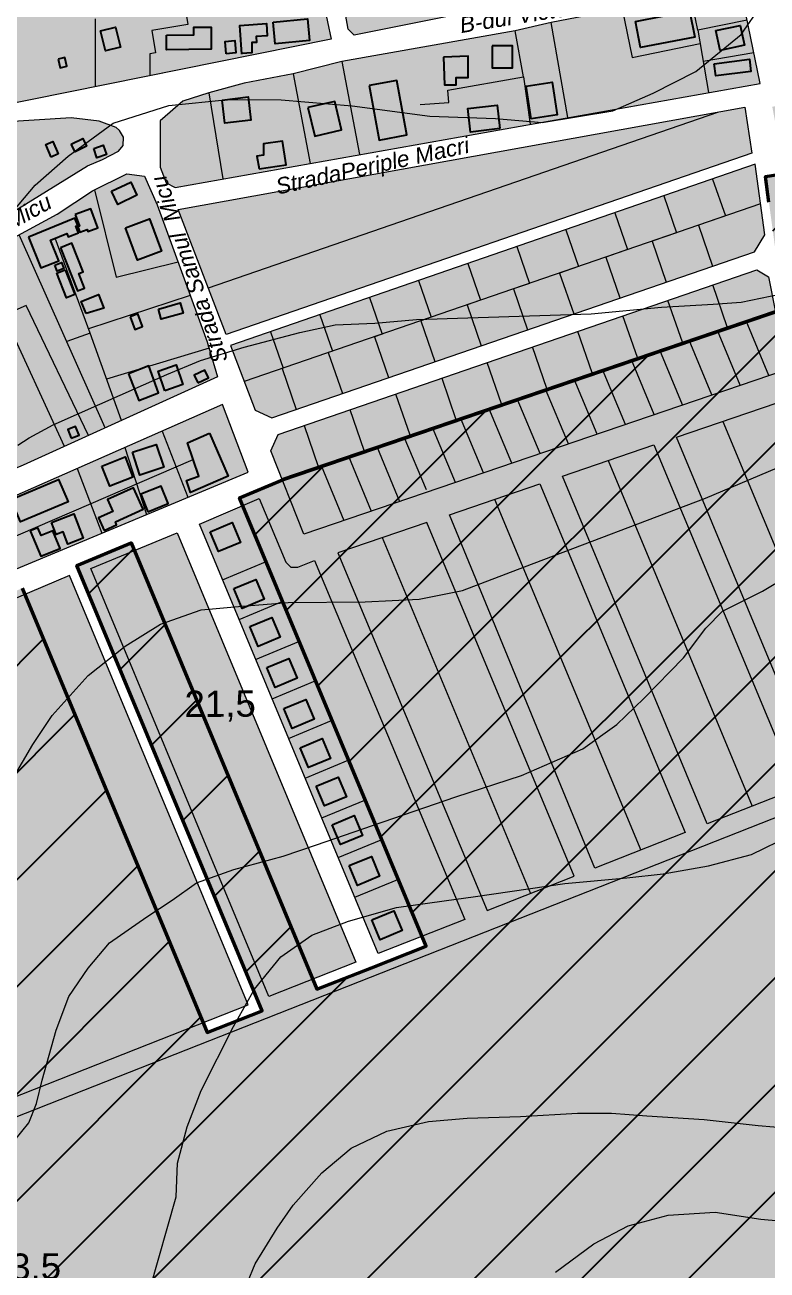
# Model space of a CAD drawing. Header units: metres. Extents: x 783184 to 1587399, y 282652 to 580595.
# Drawn here: x 787463 to 787775, y 289409 to 289931 of the extents above; entities that cross this region are included whole.
import ezdxf

# ---------------------------------------------------------------- set-up
doc = ezdxf.new("R2010")
doc.units = ezdxf.units.M
doc.header["$LTSCALE"] = 0.5
for name, color, linetype in [('atrageri in intravilan', 18, 'CONTINUOUS'), ('cladiri', 18, 'CONTINUOUS'), ('curbe  de nivelI', 7, 'CONTINUOUS'), ('denumire strazi', 3, 'CONTINUOUS'), ('Limita intravilan existent', 1, 'CONTINUOUS'), ('locuinte si functiuni complementare', 51, 'CONTINUOUS'), ('strazi', 7, 'CONTINUOUS')]:
    doc.layers.add(name, color=color, linetype=linetype)
doc.layers.add('cote de nivel', color=1, linetype='CONTINUOUS', lineweight=211)
doc.layers.add('Limite proprietati', color=7, linetype='CONTINUOUS', lineweight=5)
doc.styles.add('arial', font='arial.ttf')
doc.styles.add('ARIAL_ITALIC', font='ariali.ttf')

msp = doc.modelspace()

# ---------------------------------------------------------------- hatches: boundary and pattern name
at = {"layer": 'atrageri in intravilan', "lineweight": 30, "true_color": 0xffff66}
h = msp.add_hatch(color=51, dxfattribs=at)
h.paths.add_polyline_path([(788421.64848, 288692.34074), (788480.03939, 288685.23104), (788449.1149, 288431.12827), (788390.72823, 288438.17795)], flags=16)
h.paths.add_polyline_path([(789205.99579, 288962.99819), (789206, 288963), (789194.05, 288959.03), (789118.207, 288933.778), (789071.37, 288918.21), (789063.31, 288915.83), (789063.613, 288971.336), (789059.614, 288971.072), (788878.326, 288895.203), (788871.44, 288900.603), (788821.57, 288906.577), (788802.624, 288908.883), (788764.734, 288913.497), (788745.789, 288915.803), (788582.041, 288935.74), (788591.617, 289015.501), (788597.377, 289062.912), (788612.11, 289183.987), (788548.504, 289191.669), (788549.12, 289195.57), (788417.838, 289211.524), (788386.476, 289215.337), (788337.294, 289221.283), (788180.494, 289240.381), (788241.358, 289454.166), (788249.192, 289481.68), (788250.642, 289486.73), (788238.148, 289487.851), (788204.822, 289647.766), (788204.006, 289651.681), (788195.829, 289690.918), (788190.628, 289715.876), (788185.41, 289740.28), (788184.617, 289744.119), (788170.796, 289811.038), (788159.088, 289808.422), (788015.651, 289776.364), (788001.381, 289773.174), (787997.65, 289783.17), (787988.318, 289807.209), (787796.905, 289764.427), (787791.294, 289789.502), (787787.44, 289815.376), (787783.407, 289841.652), (787965.934, 289882.487), (787958.828, 289908.791), (787779.305, 289868.339), (787774.014, 289867.525), (787775.49, 289856.71), (787778.47, 289834.84), (787781.595, 289811.913), (787571.421, 289740.26), (787553.383, 289732.746), (787631.7, 289544.64), (787608.84, 289535.63), (787585.93, 289526.6), (787507.97, 289713.83), (787485.19, 289704.34), (787562.96, 289517.54), (787539.94, 289508.47), (787462.35, 289694.83), (787439.456, 289685.291), (787416.51, 289675.73), (787393.51, 289666.152), (787370.45, 289656.55), (787447.31, 289471.95), (787424.013, 289462.769), (787400.66, 289453.563), (787353.79, 289435.09), (787277.67, 289617.9), (787254.34, 289608.18), (787230.941, 289598.435), (787227.248, 289596.898), (787302.946, 289415.079), (787293.898, 289411.453), (787322.221, 289346.791), (787339.603, 289307.461), (787348.5, 289287.332), (787353.755, 289275.441), (787362.648, 289255.319), (787366.286, 289247.087), (787370.733, 289237.026), (787375.179, 289226.965), (787378.817, 289218.733), (787396.806, 289178.031), (787419.66, 289126.319), (787421.614, 289122.792), (787422.725, 289116.6), (787422.329, 289110.251), (787419.868, 289103.345), (787415.979, 289097.709), (787407.148, 289092.62), (787379.317, 289080.333), (787336.945, 289062.896), (787372.257, 288980.26), (787394.829, 288927.44), (787379.415, 288920.793), (787137.935, 288816.67), (787135.86, 288816.74), (787113.375, 288817.502), (787097.78, 288814.971), (786878.037, 288729.341), (787074.636, 288751.44), (787346.292, 288781.976), (787350.201, 288782.834), (787343.791, 288812.025), (787337.209, 288841.996), (787328.51, 288881.613), (787408.973, 288915.919), (787399.226, 288938.991), (787954.426, 289063.877), (787972.85, 288984.98), (787979.83, 288955.093), (787990.289, 288910.303), (787995.266, 288888.988), (787998.75, 288874.072), (788014.409, 288807.013), (788023.518, 288768.009), (787999.667, 288683.724), (787978.846, 288610.144), (787939.732, 288471.919), (787930.909, 288440.739), (787923.6, 288414.91), (787921.44, 288407.26), (787907.12, 288356.65), (787904.95, 288349), (787897.604, 288323.044), (787879.159, 288257.859), (787874.035, 288239.752), (787885.501, 288238.721), (788061.315, 288216.773), (788230.544, 288195.648), (788429.101, 288171.667), (788468.816, 288166.871), (788478.741, 288165.672), (788498.598, 288163.274), (788537.02102, 288158.63362), (788569.95822, 288426.65355), (788652.68151, 288416.6228), (788619.74931, 288148.64246), (788677.3, 288141.692), (788756.723, 288132.099), (788789.7, 288128.12), (788796.65, 288127.28), (788827.275, 288123.567), (788926.553, 288111.576), (789012.881, 288137.047), (789068.127, 288129.499), (789083.31118, 288121.55122), (789094.455, 288127.807), (789103.075, 288132.453), (789127.634, 288124.887), (789151.132, 288132.626), (789166.299, 288150.252), (789179.942, 288183.009), (789176.819, 288188.874), (789190.756, 288226.037), (789195.26, 288239.75), (789204.279, 288273.374), (789226.302, 288332.092), (789286.986, 288459.931), (789309.743, 288523.326), (789311.277, 288576.843), (789242.532, 288741.085)])
at = {"layer": 'atrageri in intravilan', "lineweight": 30}
h = msp.add_hatch(dxfattribs=at)
h.set_pattern_fill('ANSI31', color=6, scale=10, style=0)
h.set_pattern_definition([(45, (11292.32, 0), (-22.4506403, 22.4506403), [])])
h.paths.add_polyline_path([(788591.617, 289015.501), (788597.377, 289062.912), (788612.11, 289183.987), (788548.504, 289191.669), (788549.12, 289195.57), (788417.838, 289211.524), (788386.476, 289215.337), (788337.294, 289221.283), (788180.494, 289240.381), (788241.358, 289454.166), (788249.192, 289481.68), (788250.642, 289486.73), (788238.148, 289487.851), (788204.822, 289647.766), (788204.006, 289651.681), (788195.829, 289690.918), (788190.628, 289715.876), (788185.41, 289740.28), (788184.617, 289744.119), (788170.796, 289811.038), (788159.088, 289808.422), (788015.651, 289776.364), (788001.381, 289773.174), (787997.65, 289783.17), (787988.318, 289807.209), (787796.905, 289764.427), (787791.294, 289789.502), (787787.44, 289815.376), (787783.407, 289841.652), (787965.934, 289882.487), (787958.828, 289908.791), (787779.305, 289868.339), (787774.014, 289867.525), (787775.49, 289856.71), (787778.47, 289834.84), (787781.595, 289811.913), (787571.421, 289740.26), (787553.383, 289732.746), (787631.7, 289544.64), (787608.84, 289535.63), (787585.93, 289526.6), (787507.97, 289713.83), (787485.19, 289704.34), (787562.96, 289517.54), (787539.94, 289508.47), (787462.35, 289694.83), (787439.456, 289685.291), (787416.51, 289675.73), (787393.51, 289666.152), (787370.45, 289656.55), (787447.31, 289471.95), (787424.013, 289462.769), (787400.66, 289453.563), (787353.79, 289435.09), (787277.67, 289617.9), (787254.34, 289608.18), (787230.941, 289598.435), (787227.248, 289596.898), (787302.946, 289415.079), (787293.898, 289411.453), (787322.221, 289346.791), (787339.603, 289307.461), (787348.5, 289287.332), (787353.755, 289275.441), (787362.648, 289255.319), (787366.286, 289247.087), (787370.733, 289237.026), (787375.179, 289226.965), (787378.817, 289218.733), (787396.806, 289178.031), (787419.66, 289126.319), (787421.614, 289122.792), (787422.725, 289116.6), (787422.329, 289110.251), (787419.868, 289103.345), (787415.979, 289097.709), (787407.148, 289092.62), (787379.317, 289080.333), (787336.945, 289062.896), (787372.257, 288980.26), (787394.829, 288927.44), (787379.415, 288920.793), (787137.935, 288816.67), (787135.86, 288816.74), (787113.375, 288817.502), (787097.78, 288814.971), (786878.037, 288729.341), (787074.636, 288751.44), (787346.292, 288781.976), (787350.201, 288782.834), (787343.791, 288812.025), (787337.209, 288841.996), (787328.51, 288881.613), (787408.973, 288915.919), (787399.226, 288938.991), (787954.426, 289063.877), (787972.85, 288984.98), (787979.83, 288955.093), (787990.289, 288910.303), (787995.266, 288888.988), (787998.75, 288874.072), (788014.409, 288807.013), (788023.518, 288768.009), (787999.667, 288683.724), (787978.846, 288610.144), (787939.732, 288471.919), (787930.909, 288440.739), (787923.6, 288414.91), (787921.44, 288407.26), (787907.12, 288356.65), (787904.95, 288349), (787897.604, 288323.044), (787879.159, 288257.859), (787874.035, 288239.752), (787885.501, 288238.721), (788061.315, 288216.773), (788230.544, 288195.648), (788429.101, 288171.667), (788468.816, 288166.871), (788478.741, 288165.672), (788498.598, 288163.274), (788537.02102, 288158.63362), (788569.95822, 288426.65355), (788652.68151, 288416.6228), (788619.74931, 288148.64246), (788677.3, 288141.692), (788756.723, 288132.099), (788789.7, 288128.12), (788796.65, 288127.28), (788827.275, 288123.567), (788926.553, 288111.576), (789012.881, 288137.047), (789068.127, 288129.499), (789086.82378, 288119.71264), (789103.075, 288132.453), (789127.634, 288124.887), (789151.132, 288132.626), (789166.299, 288150.252), (789179.942, 288183.009), (789176.819, 288188.874), (789190.756, 288226.037), (789204.279, 288273.374), (789226.302, 288332.092), (789286.986, 288459.931), (789309.743, 288523.326), (789311.277, 288576.843), (789242.30106, 288742.48767), (789215.76073, 288903.68805), (789205.99508, 288962.99788), (789206, 288963), (789194.05, 288959.03), (789118.207, 288933.778), (789071.37, 288918.21), (789063.31, 288915.83), (789063.613, 288971.336), (789059.614, 288971.072), (788878.326, 288895.203), (788871.44, 288900.603), (788821.57, 288906.577), (788802.624, 288908.883), (788783.679, 288911.19), (788764.734, 288913.497), (788745.789, 288915.803), (788582.041, 288935.74)])
h.paths.add_polyline_path([(788421.64848, 288692.34074), (788480.03939, 288685.23104), (788449.1149, 288431.12827), (788390.72823, 288438.17795)], flags=16)
at = {"layer": 'cladiri', "lineweight": 30}
h = msp.add_hatch(color=0, dxfattribs=at)
h.paths.add_polyline_path([(787496.59509, 289995.75809), (787487.26224, 289991.04605), (787491.60812, 289982.43843), (787500.94097, 289987.15047)])
h.paths.add_polyline_path([(787519.78037, 290006.42905), (787508.65135, 290001.30472), (787513.56639, 289990.63025), (787524.6954, 289995.75458)])
h.paths.add_polyline_path([(787540.98677, 290015.51211), (787533.01276, 290011.97921), (787538.78257, 289998.95635), (787546.75657, 290002.48924)])
h.paths.add_polyline_path([(787567.34491, 290024.30498), (787564.85925, 290029.28112), (787554.09376, 290023.90359), (787556.57942, 290018.92744)])
h.paths.add_polyline_path([(787569.98222, 289998.52936), (787553.7413, 289993.40562), (787556.443, 289984.84194), (787572.68392, 289989.96568)])
h.paths.add_polyline_path([(787576.74118, 289977.56146), (787551.33906, 289972.27448), (787552.65743, 289965.94016), (787578.05956, 289971.22713)])
h.paths.add_polyline_path([(787540.13645, 289967.38781), (787534.88263, 289966.96224), (787534.88263, 289964.59843), (787540.32668, 289965.03941)])
h.paths.add_polyline_path([(787560.44934, 289926.24931), (787565.10297, 289926.58202), (787564.73914, 289931.67088), (787553.60452, 289930.87481), (787554.44599, 289919.10525), (787558.57582, 289919.40051), (787558.57582, 289923.65759), (787560.63464, 289923.65759)])
h.paths.add_polyline_path([(787551.44449, 289924.49697), (787547.37584, 289924.0897), (787547.88529, 289919.00033), (787551.95393, 289919.4076)])
h.paths.add_polyline_path([(787581.88948, 289933.61494), (787567.48986, 289932.24488), (787568.35496, 289923.15264), (787582.75457, 289924.52271)])
h = msp.add_hatch(color=0, dxfattribs=at)
h.paths.add_polyline_path([(787377.53048, 289923.71356), (787366.61278, 289922.84622), (787367.3135, 289914.0259), (787378.2312, 289914.89324)])
h.paths.add_polyline_path([(787379.41526, 289911.14343), (787367.64151, 289910.33621), (787368.09735, 289903.68755), (787379.8711, 289904.49477)])
h.paths.add_polyline_path([(787383.31292, 289897.91704), (787369.27458, 289897.04966), (787369.97526, 289885.70926), (787384.01361, 289886.57663)])
h.paths.add_polyline_path([(787388.35213, 289906.88954), (787384.72956, 289906.48741), (787385.00588, 289903.99812), (787388.62846, 289904.40024)])
h.paths.add_polyline_path([(787386.90312, 289911.55413), (787382.71702, 289911.152), (787382.93357, 289908.89773), (787387.11967, 289909.29986)])
h.paths.add_polyline_path([(787400.55995, 289923.15119), (787397.81059, 289922.71338), (787397.14321, 289926.90434), (787390.29597, 289925.81397), (787391.39643, 289918.9034), (787400.99302, 289920.43158)])
h.paths.add_polyline_path([(787409.27523, 289929.0944), (787404.66956, 289928.55308), (787405.07071, 289925.14001), (787409.67638, 289925.68133)])
h.paths.add_polyline_path([(787400.91693, 289909.45133), (787392.40451, 289907.85804), (787395.62775, 289890.63741), (787404.14017, 289892.2307)])
h.paths.add_polyline_path([(787412.99167, 289909.40936), (787404.34723, 289908.39598), (787406.16904, 289892.85543), (787411.62521, 289893.49505), (787411.83072, 289891.74196), (787415.01899, 289892.11571)])
h.paths.add_polyline_path([(787421.49209, 289909.16984), (787414.85778, 289908.25598), (787416.95989, 289892.99543), (787423.5942, 289893.90929)])
h.paths.add_polyline_path([(787420.84367, 289937.50181), (787417.41199, 289936.87026), (787417.93055, 289934.05253), (787421.36223, 289934.68407)])
h.paths.add_polyline_path([(787431.18138, 289958.64046), (787428.55082, 289956.99478), (787426.67857, 289959.9875), (787420.54663, 289956.15134), (787428.46023, 289943.50178), (787437.22272, 289948.98362)])
h.paths.add_polyline_path([(787440.74026, 289967.2656), (787433.78374, 289962.17052), (787439.71898, 289954.06689), (787446.6755, 289959.16197)])
h.paths.add_polyline_path([(787469.51142, 289971.22318), (787466.14809, 289978.93149), (787456.17183, 289974.57861), (787459.53515, 289966.8703)])
h.paths.add_polyline_path([(787480.22758, 289917.39569), (787477.4215, 289916.78126), (787478.21704, 289913.14808), (787481.02312, 289913.76251)])
h.paths.add_polyline_path([(787501.46382, 289930.15759), (787495.17467, 289928.58682), (787497.26724, 289920.20845), (787503.55639, 289921.77923)])
h.paths.add_polyline_path([(787518.01309, 289945.7852), (787507.52995, 289941.9063), (787509.51574, 289936.5395), (787519.99888, 289940.4184)])
h.paths.add_polyline_path([(787541.60233, 289930.19693), (787534.30048, 289930.19693), (787534.30048, 289926.97367), (787522.84471, 289926.80537), (787522.84471, 289920.59085), (787541.60233, 289920.86642)])
h = msp.add_hatch(color=0, dxfattribs=at)
h.paths.add_polyline_path([(787644.245, 289909.09758), (787649.29227, 289909.09758), (787649.29227, 289918.06136), (787638.93211, 289917.58997), (787639.46341, 289905.91293), (787644.245, 289905.91293)])
h.paths.add_polyline_path([(787659.39455, 289913.07678), (787667.89519, 289913.07678), (787667.89519, 289922.36534), (787659.39455, 289922.36534)])
h.paths.add_polyline_path([(787686.7358, 289893.44997), (787684.62467, 289907.04194), (787673.68183, 289905.34228), (787675.79296, 289891.7503)])
h.paths.add_polyline_path([(787719.46831, 289932.58444), (787721.62201, 289921.57858), (787744.37544, 289926.03112), (787742.22174, 289937.03698)])
h.paths.add_polyline_path([(787765.23074, 289922.60783), (787763.41972, 289930.91641), (787753.26436, 289928.70285), (787755.07538, 289920.39427)])
h.paths.add_polyline_path([(787753.1694, 289909.68412), (787767.9408, 289911.52875), (787767.2972, 289916.68252), (787752.5258, 289914.8379)])
h = msp.add_hatch(color=0, dxfattribs=at)
h.paths.add_polyline_path([(787619.43431, 289907.79197), (787607.82129, 289905.62932), (787612.07161, 289882.80597), (787623.68463, 289884.96863)])
h.paths.add_polyline_path([(787582.1627, 289896.40598), (787584.97694, 289884.42008), (787596.17256, 289887.04876), (787593.35832, 289899.03466)])
h.paths.add_polyline_path([(787572.97291, 289872.37543), (787571.48075, 289882.38259), (787563.56277, 289881.20195), (787563.56277, 289876.39727), (787560.69042, 289876.06257), (787561.73444, 289870.69968)])
h.paths.add_polyline_path([(787557.02683, 289900.91991), (787546.12386, 289899.57931), (787547.32361, 289889.82179), (787558.22659, 289891.16239)])
at = {"layer": 'cladiri', "linetype": 'ByBlock', "lineweight": 30}
h = msp.add_hatch(color=0, dxfattribs=at)
h.dxf.hatch_style = 1
h.paths.add_polyline_path([(787661.45102, 289897.40766), (787649.25329, 289896.00159), (787650.38529, 289886.18146), (787662.58301, 289887.58752)])
at = {"layer": 'cladiri', "lineweight": 30}
h = msp.add_hatch(color=256, dxfattribs=at)
h.paths.add_polyline_path([(787384.28825, 289852.34787), (787377.11021, 289852.34787), (787377.11021, 289854.23723), (787371.98264, 289854.23723), (787371.98264, 289845.47687), (787383.80929, 289844.73299)])
h.paths.add_polyline_path([(787387.32607, 289843.00797), (787383.59397, 289843.00797), (787383.59397, 289837.29513), (787387.32607, 289837.29513)])
h.paths.add_polyline_path([(787396.05127, 289846.11894), (787389.59836, 289845.55949), (787390.50837, 289835.06322), (787399.13953, 289835.06322), (787398.54595, 289841.9097), (787396.43209, 289841.72643)])
h.paths.add_polyline_path([(787393.57182, 289857.64259), (787389.68543, 289857.57785), (787389.76696, 289852.68392), (787393.57182, 289852.7473)])
h.paths.add_polyline_path([(787399.52579, 289864.58473), (787402.83403, 289864.58473), (787402.83403, 289868.96506), (787391.33847, 289868.96506), (787391.42167, 289859.22635), (787399.52579, 289859.29558)])
h.paths.add_polyline_path([(787398.1987, 289875.67022), (787395.38067, 289875.41883), (787395.68345, 289873.54904), (787398.36657, 289873.7884)])
h.paths.add_polyline_path([(787475.1663, 289882.21613), (787472.15197, 289880.91497), (787474.4588, 289875.57084), (787477.41955, 289876.99613)])
h.paths.add_polyline_path([(787489.29722, 289880.26129), (787487.7229, 289883.48207), (787482.89935, 289881.12432), (787484.47367, 289877.90353)])
h.paths.add_polyline_path([(787496.26839, 289880.653), (787492.28442, 289879.2908), (787493.63004, 289875.35533), (787497.61401, 289876.71753)])
h = msp.add_hatch(color=256, dxfattribs=at)
h.paths.add_polyline_path([(787459.31609, 289837.62846), (787448.69835, 289833.103), (787448.01444, 289834.70759), (787443.42356, 289832.75088), (787443.95747, 289831.49821), (787436.45063, 289828.29866), (787438.63739, 289823.16803), (787440.97694, 289824.21677), (787446.35139, 289812.22722), (787450.84809, 289813.95322), (787446.71795, 289824.71337), (787455.05287, 289827.91261), (787456.20557, 289825.97723), (787463.04041, 289828.89035)])
h.paths.add_polyline_path([(787474.1378, 289840.78187), (787481.00971, 289843.57809), (787481.59088, 289842.14983), (787485.87096, 289843.89142), (787484.7551, 289846.63372), (787485.57917, 289846.96904), (787484.33167, 289850.03485), (787464.90649, 289842.13061), (787470.17827, 289829.17485), (787477.6274, 289832.20595)])
h.paths.add_polyline_path([(787480.29325, 289828.32042), (787476.78366, 289826.90565), (787480.91591, 289816.65489), (787484.4255, 289818.06966)])
h.paths.add_polyline_path([(787478.79757, 289831.45263), (787475.94839, 289830.31389), (787476.96399, 289827.77282), (787479.81317, 289828.91156)])
h.paths.add_polyline_path([(787483.16341, 289839.50084), (787478.29923, 289837.58445), (787485.42284, 289819.50331), (787488.4385, 289820.69142), (787486.02412, 289826.81959), (787487.87264, 289827.54787)])
h.paths.add_polyline_path([(787515.73188, 289849.74988), (787505.61623, 289846.04815), (787510.59914, 289832.43144), (787520.71479, 289836.13317)])
h.paths.add_polyline_path([(787510.41726, 289859.63638), (787507.80254, 289865.12691), (787499.77569, 289861.30433), (787502.39041, 289855.81381)])
msp.add_hatch(color=256, dxfattribs=at).paths.add_polyline_path([(787491.02886, 289853.9737), (787484.52909, 289851.54076), (787486.34842, 289846.6803), (787485.58128, 289846.39315), (787486.43942, 289844.10057), (787489.49059, 289845.24266), (787489.7772, 289844.47695), (787493.99294, 289846.05495)])
h = msp.add_hatch(color=256, dxfattribs=at)
h.paths.add_polyline_path([(787484.70503, 289762.65206), (787481.41914, 289761.36425), (787482.85466, 289757.70148), (787486.14055, 289758.98929)])
h.paths.add_polyline_path([(787515.47081, 289788.12966), (787506.81535, 289784.74468), (787511.19677, 289773.54129), (787519.50717, 289776.79132)])
h.paths.add_polyline_path([(787526.85272, 289788.50625), (787519.27439, 289785.9096), (787522.11951, 289777.60614), (787529.69783, 289780.20279)])
h.paths.add_polyline_path([(787538.90967, 289786.29509), (787534.39351, 289784.2193), (787535.90496, 289780.93093), (787540.42112, 289783.00672)])
h.paths.add_polyline_path([(787528.56468, 289814.48642), (787519.43283, 289811.93578), (787520.63686, 289807.62511), (787529.7687, 289810.17574)])
h.paths.add_polyline_path([(787510.76422, 289809.85815), (787507.5791, 289808.70537), (787509.50744, 289803.37741), (787512.69256, 289804.53019)])
h.paths.add_polyline_path([(787494.27386, 289817.95632), (787487.06545, 289815.07182), (787489.05947, 289810.08874), (787496.54404, 289812.28313)])
h = msp.add_hatch(color=256, dxfattribs=at)
h.paths.add_polyline_path([(787391.84757, 289701.05954), (787387.36838, 289699.50793), (787388.76506, 289695.47597), (787393.38621, 289696.61779)])
h.paths.add_polyline_path([(787406.19162, 289694.8429), (787402.72752, 289693.7089), (787404.03727, 289689.70794), (787407.50137, 289690.84194)])
h.paths.add_polyline_path([(787411.51119, 289711.8099), (787402.5531, 289707.8113), (787406.15721, 289699.73702), (787415.11529, 289703.73563)])
h.paths.add_polyline_path([(787420.17206, 289715.2029), (787413.72204, 289712.45767), (787417.07679, 289704.57557), (787423.52681, 289707.3208)])
h.paths.add_polyline_path([(787431.32717, 289720.29759), (787421.30875, 289716.1972), (787424.72127, 289707.85941), (787434.7397, 289711.9598)])
h.paths.add_polyline_path([(787448.75323, 289728.29903), (787435.64426, 289722.60106), (787438.82253, 289715.289), (787446.02922, 289718.42147), (787446.81768, 289716.60751), (787452.71996, 289719.17301)])
h.paths.add_polyline_path([(787481.51388, 289731.07437), (787477.50216, 289740.49036), (787457.61737, 289732.01837), (787461.62909, 289722.60238)])
h.paths.add_polyline_path([(787505.42073, 289749.90003), (787495.72402, 289746.05149), (787499.07162, 289737.61694), (787508.76833, 289741.46548)])
h.paths.add_polyline_path([(787518.50048, 289755.13387), (787508.52887, 289751.83514), (787511.69597, 289742.26142), (787521.66758, 289745.56015)])
h.paths.add_polyline_path([(787540.85124, 289759.80699), (787531.64307, 289755.83274), (787536.44158, 289741.82604), (787531.15453, 289740.01477), (787532.87134, 289735.00344), (787548.62237, 289741.80158)])
h.paths.add_polyline_path([(787520.53274, 289737.6639), (787512.04969, 289734.24402), (787515.01628, 289726.88535), (787523.49933, 289730.30523)])
h.paths.add_polyline_path([(787509.01276, 289736.94441), (787498.05621, 289731.97695), (787500.30843, 289727.00931), (787494.31648, 289724.2927), (787496.70048, 289719.03439), (787501.90605, 289721.39448), (787501.36112, 289722.59641), (787513.10405, 289727.9204)])
h.paths.add_polyline_path([(787483.97481, 289725.99406), (787474.62833, 289722.43595), (787476.56607, 289717.34588), (787479.42414, 289718.43392), (787481.38384, 289713.28617), (787487.87224, 289715.75624)])
h.paths.add_polyline_path([(787475.08243, 289718.909), (787470.26956, 289716.90422), (787468.90653, 289720.17642), (787465.70865, 289718.83138), (787470.17905, 289708.20285), (787478.15765, 289711.5263)])
h.paths.add_polyline_path([(787445.33758, 289713.92765), (787441.08802, 289712.16011), (787442.13022, 289709.65444), (787436.52158, 289707.3216), (787440.75935, 289697.13311), (787450.61754, 289701.23349)])
h.paths.add_polyline_path([(787434.31099, 289705.59359), (787426.50238, 289702.67023), (787429.608, 289694.37478), (787437.41661, 289697.29814)])
at = {"layer": 'cladiri', "linetype": 'ByBlock', "lineweight": 30}
h = msp.add_hatch(color=0, dxfattribs=at)
h.dxf.hatch_style = 1
h.paths.add_polyline_path([(787550.4185, 289722.32885), (787541.18739, 289718.48542), (787544.64644, 289710.17753), (787553.87856, 289714.02229)])
h = msp.add_hatch(color=0, dxfattribs=at)
h.dxf.hatch_style = 1
h.paths.add_polyline_path([(787560.34758, 289698.49212), (787551.11647, 289694.64869), (787554.57552, 289686.3408), (787563.80764, 289690.18556)])
h = msp.add_hatch(color=0, dxfattribs=at)
h.dxf.hatch_style = 1
h.paths.add_polyline_path([(787566.99005, 289682.54555), (787557.75894, 289678.70212), (787561.21799, 289670.39423), (787570.45011, 289674.23899)])
h = msp.add_hatch(color=0, dxfattribs=at)
h.dxf.hatch_style = 1
h.paths.add_polyline_path([(787574.15082, 289665.3547), (787564.91972, 289661.51127), (787568.37876, 289653.20337), (787577.61088, 289657.04813)])
h = msp.add_hatch(color=0, dxfattribs=at)
h.dxf.hatch_style = 1
h.paths.add_polyline_path([(787581.29338, 289648.19145), (787572.06228, 289644.34802), (787575.52133, 289636.04012), (787584.75344, 289639.88489)])
h = msp.add_hatch(color=0, dxfattribs=at)
h.dxf.hatch_style = 1
h.paths.add_polyline_path([(787588.16238, 289631.71715), (787578.93128, 289627.87372), (787582.39033, 289619.56582), (787591.62244, 289623.41058)])
h = msp.add_hatch(color=0, dxfattribs=at)
h.dxf.hatch_style = 1
h.paths.add_polyline_path([(787594.85659, 289615.62321), (787585.62548, 289611.77978), (787589.08453, 289603.47189), (787598.31665, 289607.31665)])
h = msp.add_hatch(color=0, dxfattribs=at)
h.dxf.hatch_style = 1
h.paths.add_polyline_path([(787601.58598, 289599.46447), (787592.35487, 289595.62104), (787595.81392, 289587.31314), (787605.04604, 289591.1579)])
h = msp.add_hatch(color=0, dxfattribs=at)
h.dxf.hatch_style = 1
h.paths.add_polyline_path([(787608.73337, 289582.30199), (787599.50227, 289578.45856), (787602.96132, 289570.15067), (787612.19343, 289573.99543)])
h = msp.add_hatch(color=0, dxfattribs=at)
h.dxf.hatch_style = 1
h.paths.add_polyline_path([(787618.22925, 289559.50019), (787608.99815, 289555.65676), (787612.4572, 289547.34886), (787621.68931, 289551.19363)])
at = {"layer": 'locuinte si functiuni complementare', "lineweight": 30}
h = msp.add_hatch(color=256, dxfattribs=at)
h.paths.add_polyline_path([(787908.22197, 290096.55264), (787900.97695, 290103.01512), (787752.98617, 290076.3658), (787752.24829, 290073.76376), (787750.64891, 290070.33984), (787772.82523, 289961.51241), (787776.48094, 289961.51241), (787929.97268, 289991.46873), (787934.37139, 289993.0197)])
h.paths.add_polyline_path([(787739.86635, 290071.49122), (787735.04604, 290072.64297), (787581.80373, 290040.84306), (787579.88606, 290037.17178), (787599.01015, 289929.36043), (787601.556, 289926.817), (787760.96176, 289958.77977)])
h.paths.add_polyline_path([(787581.10831, 289976.18961), (787571.03664, 290029.11524), (787568.48756, 290034.97215), (787563.87426, 290034.51111), (787380.13213, 289942.17514), (787364.51182, 289932.61568), (787366.63859, 289882.99133), (787450.43985, 289896.53223), (787591.85881, 289925.15937)])
h = msp.add_hatch(color=256, dxfattribs=at)
h.paths.add_polyline_path([(787957.41099, 289908.96805), (787950.20903, 289931.25204), (787776.89796, 289896.75196), (787782.07094, 289869.50002)])
h.paths.add_polyline_path([(787949.43796, 289943.72819), (787938.44396, 289978.90819), (787776.55266, 289947.81654), (787784.13015, 289908.3613)])
h.paths.add_polyline_path([(787765.35884, 289896.58806), (787527.78376, 289853.68834), (787547.85612, 289801.27064), (787768.31349, 289877.32169)])
h.paths.add_polyline_path([(787764.81239, 289940.47341), (787760.68332, 289946.71931), (787742.70233, 289943.28836), (787713.92927, 289937.79818), (787684.19454, 289932.1245), (787669.0863, 289928.68805), (787596.30586, 289915.72513), (787575.94066, 289910.63743), (787555.35421, 289906.70925), (787540.57227, 289902.57697), (787529.68085, 289899.12477), (787520.15771, 289890.80288), (787520.15771, 289871.47674), (787522.71314, 289864.83662), (787526.41802, 289862.92102), (787771.76475, 289906.56896)])
h = msp.add_hatch(color=256, dxfattribs=at)
h.paths.add_polyline_path([(787489.64593, 289871.94345), (787495.93553, 289874.667), (787502.66844, 289878.1248), (787504.63568, 289880.46415), (787504.81577, 289884.00732), (787503.13947, 289886.80771), (787501.64327, 289888.02861), (787494.63328, 289890.73508), (787482.8576, 289892.13528), (787454.04182, 289890.35942), (787444.03942, 289887.46512), (787438.15159, 289884.85256), (787371.03022, 289874.29134), (787366.63859, 289872.48133), (787368.78592, 289813.16092), (787370.68388, 289810.19831), (787374.4521, 289809.11401), (787403.32329, 289821.7926), (787429.21592, 289837.16058), (787447.29505, 289845.78373), (787464.83389, 289856.56693)])
h.paths.add_polyline_path([(787518.97429, 289855.63632), (787513.52978, 289867.58919), (787506.14573, 289868.67349), (787491.79326, 289861.50176), (787477.01132, 289851.72602), (787447.23964, 289835.6494), (787408.72625, 289815.81616), (787366.77713, 289792.35437), (787371.79218, 289717.46106), (787372.81736, 289710.60524), (787377.95709, 289708.20612), (787384.64845, 289710.77599), (787425.12907, 289730.66045), (787462.70041, 289746.45533), (787544.21581, 289783.4324), (787539.86573, 289798.20274)])
at = {"layer": 'locuinte si functiuni complementare', "linetype": 'ByBlock', "lineweight": 30}
h = msp.add_hatch(color=51, dxfattribs=at)
h.paths.add_polyline_path([(787773.76281, 289843.06373), (787771.99251, 289856.04777), (787757.22319, 289850.96283), (787745.91241, 289847.05571), (787751.81041, 289829.92482), (787769.40267, 289835.98167)])
h.paths.add_polyline_path([(787745.90843, 289847.06727), (787736.743, 289843.9117), (787726.50977, 289840.3768), (787732.40815, 289823.24481), (787751.81041, 289829.92482)])
h.paths.add_polyline_path([(787726.50617, 289840.38726), (787716.23444, 289836.85081), (787707.10712, 289833.69792), (787713.00588, 289816.5648), (787732.40815, 289823.24481)])
h.paths.add_polyline_path([(787707.1039, 289833.70725), (787687.70164, 289827.02724), (787693.60362, 289809.88479), (787713.00588, 289816.5648)])
h.paths.add_polyline_path([(787687.70164, 289827.02724), (787675.12279, 289822.69646), (787668.30178, 289820.34025), (787674.20136, 289803.20478), (787693.60362, 289809.88479)])
h.paths.add_polyline_path([(787674.20136, 289803.20478), (787668.29938, 289820.34723), (787654.51968, 289815.60301), (787648.89909, 289813.66147), (787654.79909, 289796.52477)])
h.paths.add_polyline_path([(787648.89711, 289813.66721), (787633.8693, 289808.49328), (787629.49639, 289806.98273), (787635.41434, 289789.85078), (787654.79909, 289796.52477)])
h.paths.add_polyline_path([(787629.49484, 289806.9872), (787613.20946, 289801.3803), (787610.09368, 289800.30401), (787615.99456, 289783.16474), (787635.41434, 289789.85078)])
h.paths.add_polyline_path([(787610.09258, 289800.30719), (787590.69032, 289793.62718), (787596.5923, 289776.48473), (787615.99456, 289783.16474)])
h.paths.add_polyline_path([(787590.69032, 289793.62718), (787571.28806, 289786.94717), (787577.19004, 289769.80472), (787596.5923, 289776.48473)])
h.paths.add_polyline_path([(787571.28806, 289786.94717), (787555.43153, 289781.48792), (787559.99444, 289769.57217), (787567.00668, 289766.29869), (787577.19004, 289769.80472)])
h.paths.add_polyline_path([(787566.47488, 289802.41228), (787549.64514, 289796.59872), (787555.43153, 289781.48792), (787571.28806, 289786.94717), (787571.28806, 289786.94717), (787571.76082, 289787.10994)])
h.paths.add_polyline_path([(787587.16364, 289809.55887), (787566.47488, 289802.41228), (787571.76082, 289787.10994), (787592.44122, 289794.23)])
h.paths.add_polyline_path([(787607.90911, 289816.72505), (787587.16364, 289809.55887), (787592.44122, 289794.23), (787613.20946, 289801.3803), (787613.20968, 289801.38037)])
h.paths.add_polyline_path([(787628.56165, 289823.85914), (787607.90911, 289816.72505), (787613.20968, 289801.38037), (787633.8693, 289808.49328), (787633.8695, 289808.49335)])
h.paths.add_polyline_path([(787649.20473, 289830.98995), (787628.56165, 289823.85914), (787633.8695, 289808.49335), (787654.51968, 289815.60301), (787654.51988, 289815.60308)])
h.paths.add_polyline_path([(787669.80056, 289838.10444), (787649.20473, 289830.98995), (787654.51988, 289815.60308), (787675.12279, 289822.69646), (787675.12298, 289822.69652)])
h.paths.add_polyline_path([(787690.36803, 289845.20914), (787669.80056, 289838.10444), (787675.12298, 289822.69652), (787695.68194, 289829.77478)])
h.paths.add_polyline_path([(787710.8977, 289852.30078), (787690.36803, 289845.20914), (787695.68194, 289829.77478), (787716.23444, 289836.85081), (787716.23462, 289836.85086)])
h.paths.add_polyline_path([(787731.399, 289859.38262), (787710.8977, 289852.30078), (787716.23462, 289836.85086), (787736.743, 289843.9117), (787736.74316, 289843.91176)])
h.paths.add_polyline_path([(787751.87196, 289866.45467), (787731.399, 289859.38262), (787736.74316, 289843.91176), (787757.22319, 289850.96283), (787757.22334, 289850.96288)])
h.paths.add_polyline_path([(787769.7324, 289872.62426), (787751.87196, 289866.45467), (787757.22334, 289850.96288), (787771.99251, 289856.04777)])
h = msp.add_hatch(color=51, dxfattribs=at)
h.paths.add_polyline_path([(787580.52125, 289763.01956), (787569.68932, 289759.29023), (787566.5263, 289752.51461), (787571.20391, 289740.72767), (787586.41411, 289745.90359)])
h.paths.add_polyline_path([(787599.8195, 289769.66376), (787580.52125, 289763.01956), (787586.41411, 289745.90359), (787605.73614, 289752.47873)])
h.paths.add_polyline_path([(787619.04545, 289776.28307), (787599.8195, 289769.66376), (787605.73614, 289752.47873), (787624.98577, 289759.02924)])
h.paths.add_polyline_path([(787638.23172, 289782.88872), (787619.04545, 289776.28307), (787624.98577, 289759.02924), (787644.19568, 289765.56624)])
h.paths.add_polyline_path([(787657.34087, 289789.46781), (787638.23172, 289782.88872), (787644.19568, 289765.56624), (787663.32838, 289772.07695)])
h.paths.add_polyline_path([(787676.38383, 289796.02412), (787657.34087, 289789.46781), (787663.32838, 289772.07695), (787682.3948, 289778.56512)])
h.paths.add_polyline_path([(787695.36061, 289802.55764), (787676.38383, 289796.02412), (787682.3948, 289778.56512), (787701.39495, 289785.03073)])
h.paths.add_polyline_path([(787714.28065, 289809.07163), (787695.36061, 289802.55764), (787701.39495, 289785.03073), (787720.33831, 289791.47702)])
h.paths.add_polyline_path([(787733.14397, 289815.56608), (787714.28065, 289809.07163), (787720.33831, 289791.47702), (787739.22486, 289797.90397)])
h.paths.add_polyline_path([(787751.94109, 289822.03775), (787733.14397, 289815.56608), (787739.22486, 289797.90397), (787758.04514, 289804.30838)])
h.paths.add_polyline_path([(787775.3576, 289825.37502), (787770.43566, 289828.40525), (787751.94109, 289822.03775), (787758.04514, 289804.30838), (787778.11964, 289811.13958), (787778.09865, 289811.26304)])
at = {"layer": 'locuinte si functiuni complementare', "lineweight": 30}
msp.add_hatch(color=256, dxfattribs=at).paths.add_polyline_path([(787557.11467, 289743.53622), (787546.26837, 289771.86066), (787374.64081, 289696.19759), (787385.32656, 289671.97868)])
at = {"layer": 'locuinte si functiuni complementare', "linetype": 'ByBlock', "lineweight": 30}
h = msp.add_hatch(color=51, dxfattribs=at)
h.paths.add_polyline_path([(787554.59741, 289729.38048), (787536.67169, 289721.64602), (787546.35348, 289698.37631), (787564.37989, 289705.88513)])
h.paths.add_polyline_path([(787564.37989, 289705.88513), (787546.35348, 289698.37631), (787553.28167, 289681.72476), (787571.31341, 289689.23238)])
h.paths.add_polyline_path([(787571.31341, 289689.23238), (787553.28167, 289681.72476), (787560.24014, 289665.00042), (787578.27599, 289672.5098)])
h.paths.add_polyline_path([(787578.27599, 289672.5098), (787560.24014, 289665.00042), (787567.13804, 289648.42166), (787585.17679, 289655.93562)])
h.paths.add_polyline_path([(787585.17679, 289655.93562), (787567.13804, 289648.42166), (787574.04825, 289631.81333), (787592.09229, 289639.32612)])
h.paths.add_polyline_path([(787592.09229, 289639.32612), (787574.04825, 289631.81333), (787580.99442, 289615.11856), (787599.04259, 289622.63306)])
h.paths.add_polyline_path([(787599.04259, 289622.63306), (787580.99442, 289615.11856), (787587.92261, 289598.46701), (787605.97489, 289605.98322)])
h.paths.add_polyline_path([(787605.97489, 289605.98322), (787587.92261, 289598.46701), (787594.8508, 289581.81546), (787612.90719, 289589.33339)])
h.paths.add_polyline_path([(787612.90719, 289589.33339), (787594.8508, 289581.81546), (787601.77903, 289565.1638), (787619.83973, 289572.68296)])
h.paths.add_polyline_path([(787619.83973, 289572.68296), (787601.77903, 289565.1638), (787611.59387, 289541.57431), (787629.80369, 289548.75175)])
for points in [[(787527.26355, 289718.10135), (787509.30619, 289710.62099), (787584.19318, 289530.77118), (787602.28956, 289537.90478)], [(787482.12441, 289700.11257), (787463.45263, 289692.18165), (787538.20307, 289512.64185), (787557.11629, 289520.09745)]]:
    msp.add_hatch(color=51, dxfattribs=at).paths.add_polyline_path(points)

# ---------------------------------------------------------------- linework, layer by layer
at = {"layer": 'cladiri', "color": 0, "lineweight": 30}
for points in [[(787719.46831, 289932.58444), (787742.22174, 289937.03698), (787744.37544, 289926.03112), (787721.62201, 289921.57858), (787719.46831, 289932.58444)], [(787554.46161, 289918.88673), (787553.60452, 289930.87481), (787564.73914, 289931.67088), (787565.10297, 289926.58202), (787560.44934, 289926.24931), (787560.63464, 289923.65759), (787558.57582, 289923.65759), (787558.57582, 289919.40051), (787554.44599, 289919.10525)], [(787567.48986, 289932.24488), (787581.88948, 289933.61494), (787582.75457, 289924.52271), (787568.35496, 289923.15264), (787567.48986, 289932.24488)], [(787753.26436, 289928.70285), (787763.41972, 289930.91641), (787765.23074, 289922.60783), (787755.07538, 289920.39427), (787753.26436, 289928.70285)], [(787495.17467, 289928.58682), (787501.46382, 289930.15759), (787503.55639, 289921.77923), (787497.26724, 289920.20845), (787495.17467, 289928.58682)], [(787522.75342, 289926.80403), (787534.30048, 289926.97367), (787534.30048, 289930.19693), (787541.60233, 289930.19693), (787541.60233, 289920.86642), (787522.84471, 289920.59085), (787522.84471, 289926.80537)], [(787547.88529, 289919.00033), (787547.37584, 289924.0897), (787551.44449, 289924.49697), (787551.95393, 289919.4076), (787547.88529, 289919.00033)], [(787659.39455, 289922.36534), (787659.39455, 289913.07678), (787667.89519, 289913.07678), (787667.89519, 289922.36534), (787659.39455, 289922.36534)], [(787477.4215, 289916.78126), (787478.21704, 289913.14808), (787481.02312, 289913.76251), (787480.22758, 289917.39569), (787477.4215, 289916.78126)], [(787638.93211, 289917.58997), (787639.46341, 289905.91293), (787644.245, 289905.91293), (787644.245, 289909.09758), (787649.29227, 289909.09758), (787649.29227, 289918.06136), (787638.93211, 289917.58997)], [(787752.5258, 289914.8379), (787767.2972, 289916.68252), (787767.9408, 289911.52875), (787753.1694, 289909.68412), (787752.5258, 289914.8379)], [(787607.82129, 289905.62932), (787612.07161, 289882.80597), (787623.68463, 289884.96863), (787619.43431, 289907.79197), (787607.82129, 289905.62932)], [(787675.79296, 289891.7503), (787673.68183, 289905.34228), (787684.62467, 289907.04194), (787686.7358, 289893.44997), (787675.79296, 289891.7503)], [(787546.12386, 289899.57931), (787557.02683, 289900.91991), (787558.22659, 289891.16239), (787547.32361, 289889.82179), (787546.12386, 289899.57931)], [(787582.1627, 289896.40598), (787584.97694, 289884.42008), (787596.17256, 289887.04876), (787593.35832, 289899.03466), (787582.1627, 289896.40598)], [(787561.73444, 289870.69968), (787572.97291, 289872.37543), (787571.48075, 289882.38259), (787563.56277, 289881.20195), (787563.56277, 289876.39727), (787560.69042, 289876.06257), (787561.73444, 289870.69968)]]:
    msp.add_lwpolyline(points, dxfattribs=at)
at = {"layer": 'cladiri', "color": 0, "linetype": 'ByBlock', "lineweight": 30}
msp.add_lwpolyline([(787662.58301, 289887.58752), (787650.38529, 289886.18146), (787649.25329, 289896.00159), (787661.45102, 289897.40766)], close=True, dxfattribs=at)
at = {"layer": 'cladiri', "lineweight": 30}
for points in [[(787474.4588, 289875.57084), (787472.15197, 289880.91497), (787475.1663, 289882.21613), (787477.41955, 289876.99613), (787474.4588, 289875.57084)], [(787482.89935, 289881.12432), (787487.7229, 289883.48207), (787489.29722, 289880.26129), (787484.47367, 289877.90353), (787482.89935, 289881.12432)], [(787492.28442, 289879.2908), (787496.26839, 289880.653), (787497.61401, 289876.71753), (787493.63004, 289875.35533), (787492.28442, 289879.2908)], [(787499.77569, 289861.30433), (787507.80254, 289865.12691), (787510.41726, 289859.63638), (787502.39041, 289855.81381), (787499.77569, 289861.30433)], [(787484.52909, 289851.54076), (787486.34842, 289846.6803), (787485.58128, 289846.39315), (787486.43942, 289844.10057), (787489.49059, 289845.24266), (787489.7772, 289844.47695), (787493.99294, 289846.05495), (787491.02886, 289853.9737), (787484.52909, 289851.54076)], [(787464.90649, 289842.13061), (787470.17827, 289829.17485), (787477.6274, 289832.20595), (787474.1378, 289840.78187), (787481.00971, 289843.57809), (787481.59088, 289842.14983), (787485.87096, 289843.89142), (787484.7551, 289846.63372), (787485.57917, 289846.96904), (787484.33167, 289850.03485), (787464.90649, 289842.13061)], [(787505.61623, 289846.04815), (787515.73188, 289849.74988), (787520.71479, 289836.13317), (787510.59914, 289832.43144), (787505.61623, 289846.04815)], [(787478.29923, 289837.58445), (787485.42284, 289819.50331), (787488.4385, 289820.69142), (787486.02412, 289826.81959), (787487.87264, 289827.54787), (787483.16341, 289839.50084), (787478.29923, 289837.58445)], [(787475.94839, 289830.31389), (787478.79757, 289831.45263), (787479.81317, 289828.91156), (787476.96399, 289827.77282), (787475.94839, 289830.31389)], [(787480.29325, 289828.32042), (787484.4255, 289818.06966), (787480.91591, 289816.65489), (787476.78366, 289826.90565), (787480.29325, 289828.32042)], [(787489.05947, 289810.08874), (787487.06545, 289815.07182), (787494.27386, 289817.95632), (787496.54404, 289812.28313), (787489.05947, 289810.08874)], [(787519.43283, 289811.93578), (787528.56468, 289814.48642), (787529.7687, 289810.17574), (787520.63686, 289807.62511), (787519.43283, 289811.93578)], [(787507.5791, 289808.70537), (787509.50744, 289803.37741), (787512.69256, 289804.53019), (787510.76422, 289809.85815), (787507.5791, 289808.70537)], [(787506.81535, 289784.74468), (787511.19677, 289773.54129), (787519.50717, 289776.79132), (787515.47081, 289788.12966), (787506.81535, 289784.74468)], [(787522.11951, 289777.60614), (787519.27439, 289785.9096), (787526.85272, 289788.50625), (787529.69783, 289780.20279), (787522.11951, 289777.60614)], [(787535.90496, 289780.93093), (787540.42112, 289783.00672), (787538.90967, 289786.29509), (787534.39351, 289784.2193), (787535.90496, 289780.93093)], [(787482.85466, 289757.70148), (787486.14055, 289758.98929), (787484.70503, 289762.65206), (787481.41914, 289761.36425), (787482.85466, 289757.70148)], [(787540.85124, 289759.80699), (787548.62237, 289741.80158), (787532.87134, 289735.00344), (787531.15453, 289740.01477), (787536.44158, 289741.82604), (787531.64307, 289755.83274), (787540.85124, 289759.80699)], [(787508.52887, 289751.83514), (787518.50048, 289755.13387), (787521.66758, 289745.56015), (787511.69597, 289742.26142), (787508.52887, 289751.83514)], [(787495.72402, 289746.05149), (787505.42073, 289749.90003), (787508.76833, 289741.46548), (787499.07162, 289737.61694), (787495.72402, 289746.05149)], [(787457.61737, 289732.01837), (787477.50216, 289740.49036), (787481.51388, 289731.07437), (787461.62909, 289722.60238), (787457.61737, 289732.01837)], [(787515.01628, 289726.88535), (787523.49933, 289730.30523), (787520.53274, 289737.6639), (787512.04969, 289734.24402), (787515.01628, 289726.88535)], [(787496.70048, 289719.03439), (787501.90605, 289721.39448), (787501.36112, 289722.59641), (787513.10405, 289727.9204), (787509.01276, 289736.94441), (787498.05621, 289731.97695), (787500.30843, 289727.00931), (787494.31648, 289724.2927), (787496.70048, 289719.03439)], [(787465.70865, 289718.83138), (787470.17905, 289708.20285), (787478.15765, 289711.5263), (787475.08243, 289718.909), (787470.26956, 289716.90422), (787468.90653, 289720.17642), (787465.70865, 289718.83138)]]:
    msp.add_lwpolyline(points, dxfattribs=at)
msp.add_lwpolyline([(787474.62833, 289722.43595), (787483.97481, 289725.99406), (787487.87224, 289715.75624), (787481.38384, 289713.28617), (787479.42414, 289718.43392), (787476.56607, 289717.34588), (787474.62833, 289722.43595)], close=True, dxfattribs=at)
at = {"layer": 'cladiri', "color": 0, "linetype": 'ByBlock', "lineweight": 30}
for points in [[(787541.1867, 289718.48513), (787550.4185, 289722.32885), (787553.87856, 289714.02229), (787544.64644, 289710.17753), (787541.18739, 289718.48542)], [(787551.11578, 289694.6484), (787560.34758, 289698.49212), (787563.80764, 289690.18556), (787554.57552, 289686.3408), (787551.11647, 289694.64869)], [(787557.75825, 289678.70183), (787566.99005, 289682.54555), (787570.45011, 289674.23899), (787561.21799, 289670.39423), (787557.75894, 289678.70212)], [(787564.91902, 289661.51098), (787574.15082, 289665.3547), (787577.61088, 289657.04813), (787568.37876, 289653.20337), (787564.91972, 289661.51127)], [(787572.06158, 289644.34773), (787581.29338, 289648.19145), (787584.75344, 289639.88489), (787575.52133, 289636.04012), (787572.06228, 289644.34802)], [(787578.93058, 289627.87343), (787588.16238, 289631.71715), (787591.62244, 289623.41058), (787582.39033, 289619.56582), (787578.93128, 289627.87372)], [(787585.62479, 289611.77949), (787594.85659, 289615.62321), (787598.31665, 289607.31665), (787589.08453, 289603.47189), (787585.62548, 289611.77978)], [(787592.35418, 289595.62075), (787601.58598, 289599.46447), (787605.04604, 289591.1579), (787595.81392, 289587.31314), (787592.35487, 289595.62104)], [(787599.50157, 289578.45827), (787608.73337, 289582.30199), (787612.19343, 289573.99543), (787602.96132, 289570.15067), (787599.50227, 289578.45856)], [(787608.99745, 289555.65647), (787618.22925, 289559.50019), (787621.68931, 289551.19363), (787612.4572, 289547.34886), (787608.99815, 289555.65676)]]:
    msp.add_lwpolyline(points, dxfattribs=at)
at = {"layer": 'curbe  de nivelI', "color": 21, "lineweight": 5}
for points in [[(787453.65506, 289847.11849), (787467.73652, 289863.93625), (787481.58644, 289876.06986), (787500.3949, 289889.91241), (787523.86742, 289897.28437), (787548.83141, 289899.8478), (787570.88863, 289899.67691), (787600.73481, 289897.11348), (787633.22216, 289892.84108), (787660.75093, 289891.8157), (787680.41433, 289890.10676), (787709.99492, 289895.06273), (787726.92258, 289902.41126), (787744.82572, 289911.50891), (787763.8052, 289927.06043), (787772.35448, 289939.36493)], [(787460.45343, 289754.88835), (787465.2267, 289757.835), (787475.3348, 289763.30735), (787522.9774, 289784.52445), (787537.01639, 289790.27738), (787555.40753, 289795.89005), (787578.77555, 289802.10057), (787593.5165, 289805.32784), (787610.223, 289806.02941), (787627.6314, 289807.57288), (787700.8679, 289809.95879), (787730.49023, 289812.76515), (787752.11036, 289814.02796), (787763.85725, 289814.86542), (787780.01643, 289818.23014)], [(787458.14352, 289614.40167), (787466.82625, 289629.25461), (787474.84108, 289641.43737), (787489.96988, 289658.18917), (787505.49855, 289670.53878), (787520.35933, 289679.71759), (787537.39084, 289685.72553), (787554.58927, 289687.22749), (787573.79147, 289688.89637), (787606.0788, 289689.07344), (787628.78742, 289690.24166), (787646.98777, 289693.91316), (787672.93086, 289703.82396), (787748.90465, 289732.52854), (787786.28051, 289748.43957)], [(787459.2653, 289463.28941), (787465.06598, 289470.59938), (787468.34457, 289478.66557), (787470.74047, 289488.49622), (787476.55681, 289509.38474), (787481.85304, 289523.62659), (787489.92349, 289535.4738), (787498.87664, 289546.06066), (787514.63922, 289557.02562), (787525.267, 289564.00221), (787535.35503, 289571.18615), (787551.11762, 289576.85769), (787571.79818, 289582.4032), (787585.66924, 289587.1925), (787609.19858, 289595.29962), (787644.12846, 289607.27285), (787671.74452, 289616.22129), (787697.4178, 289627.48647), (787711.66718, 289637.69525), (787723.01622, 289648.53417), (787739.64531, 289665.56139), (787748.99106, 289678.12322), (787756.08103, 289685.2094), (787772.83898, 289693.58397), (787792.17516, 289705.17951)], [(787515.79024, 289400.62202), (787526.89627, 289439.5441), (787527.48723, 289453.72076), (787531.47654, 289468.93112), (787537.38661, 289484.14152), (787550.87692, 289510.97988), (787559.74205, 289526.63327), (787570.82342, 289540.21925), (787583.82555, 289549.22732), (787599.19171, 289555.13429), (787619.28595, 289560.89355), (787639.23239, 289563.69932), (787652.38232, 289565.47142), (787689.86728, 289570.99398), (787715.87158, 289573.35675), (787731.09001, 289574.98117), (787750.15, 289578.37766), (787768.17569, 289583.10321), (787784.80632, 289591.27083)], [(787553.56919, 289395.83571), (787560.06016, 289411.44643), (787569.18814, 289426.44893), (787575.882, 289435.97753), (787587.90895, 289449.64278), (787600.28241, 289459.98235), (787615.29283, 289467.07814), (787632.73738, 289471.13286), (787648.96492, 289472.55201), (787671.27772, 289473.16022), (787695.21329, 289474.57937), (787709.41236, 289474.57937), (787724.21995, 289473.56571), (787748.2698, 289471.94431), (787770.98825, 289469.5115), (787784.17313, 289468.29507)], [(787686.02326, 289407.92013), (787702.02499, 289419.81754), (787716.46553, 289427.42407), (787733.24783, 289431.90996), (787752.9572, 289433.08022), (787772.08121, 289430.15463), (787789.25374, 289428.59432)]]:
    msp.add_lwpolyline(points, dxfattribs=at)
at = {"layer": 'Limita intravilan existent', "color": 0, "lineweight": 50}
for points in [[(787775.49, 289856.71), (787774.014, 289867.525), (787774.014, 289867.525), (787774.014, 289867.525), (787779.305, 289868.339)], [(787462.35, 289694.83), (787539.94, 289508.47), (787562.96, 289517.54), (787485.19, 289704.34), (787507.97, 289713.83), (787585.93, 289526.6), (787608.84, 289535.63), (787631.7, 289544.64), (787553.383, 289732.746), (787571.421, 289740.26), (787781.595, 289811.913)]]:
    msp.add_lwpolyline(points, dxfattribs=at)
at = {"layer": 'Limite proprietati', "color": 0, "linetype": 'ByBlock', "lineweight": 5}
msp.add_line((787509.16957, 289710.56408), (787584.02819, 289530.70614), dxfattribs=at)
at = {"layer": 'Limite proprietati', "color": 0, "lineweight": 5}
for points in [[(787524.63156, 289974.4932), (787531.77108, 289931.31085), (787516.70289, 289928.81956), (787518.25395, 289919.43819), (787515.82695, 289919.03692), (787515.82695, 289909.7684)], [(787766.31225, 289933.15908), (787745.64052, 289928.9292), (787742.70233, 289943.28836)], [(787713.92927, 289937.79818), (787718.08453, 289917.41938), (787746.62362, 289923.23853)], [(787492.83971, 289933.61293), (787492.83971, 289905.11514)], [(787691.08504, 289892.21579), (787684.19454, 289932.1245)], [(787629.16, 289897.65068), (787641.20918, 289898.51676), (787640.83408, 289903.73536), (787672.52527, 289909.37987), (787669.0863, 289928.68805)], [(787745.64052, 289928.9292), (787750.16715, 289902.72668)], [(787596.30586, 289915.72513), (787603.75627, 289876.67973)], [(787747.88151, 289915.9572), (787769.11984, 289919.46736)], [(787575.94066, 289910.63743), (787583.12077, 289873.00862)], [(787672.52527, 289909.37987), (787675.41197, 289889.4275)], [(787540.57227, 289902.57697), (787546.50198, 289866.49402)]]:
    msp.add_lwpolyline(points, dxfattribs=at)
at = {"layer": 'Limite proprietati', "color": 0, "linetype": 'ByBlock', "lineweight": 5}
for points in [[(787540.38989, 289820.76821), (787754.01849, 289894.54029)], [(787751.87196, 289866.45467), (787757.22334, 289850.96288), (787745.91241, 289847.05571), (787751.81041, 289829.92482)], [(787731.399, 289859.38262), (787736.74316, 289843.91176), (787726.50977, 289840.3768), (787732.40815, 289823.24481)], [(787771.99251, 289856.04777), (787555.43153, 289781.48792)], [(787710.8977, 289852.30078), (787716.23462, 289836.85086), (787707.10712, 289833.69792), (787713.00588, 289816.5648)], [(787690.36803, 289845.20914), (787695.68194, 289829.77478), (787687.70164, 289827.02724), (787693.60362, 289809.88479)], [(787669.80056, 289838.10444), (787675.12298, 289822.69652), (787668.30178, 289820.34025), (787674.20136, 289803.20478)], [(787649.20473, 289830.98995), (787654.51988, 289815.60308), (787648.89909, 289813.66147), (787654.79909, 289796.52477)], [(787628.56165, 289823.85914), (787633.8695, 289808.49335), (787629.49639, 289806.98273), (787635.41434, 289789.85078)], [(787758.00471, 289804.42581), (787751.94109, 289822.03775)], [(787607.90911, 289816.72505), (787613.20968, 289801.38037), (787610.09368, 289800.30401), (787615.99456, 289783.16474)], [(787778.03769, 289811.1117), (787571.0588, 289740.67828)], [(787739.18085, 289798.03181), (787733.14397, 289815.56608)], [(787587.16364, 289809.55887), (787592.44122, 289794.23), (787590.69032, 289793.62718), (787596.5923, 289776.48473)], [(787720.30297, 289791.57967), (787714.28065, 289809.07163)], [(787775.47359, 289784.0367), (787765.92055, 289806.98832)], [(787566.47488, 289802.41228), (787571.76082, 289787.10994), (787571.28806, 289786.94717), (787577.19004, 289769.80472)], [(787701.36827, 289785.10824), (787695.36061, 289802.55764)], [(787763.46151, 289779.93088), (787753.89968, 289802.89771)], [(787682.37316, 289778.62797), (787676.38383, 289796.02412)], [(787751.59154, 289775.88405), (787742.02684, 289798.85747)], [(787727.41307, 289767.65246), (787717.84594, 289790.62888)], [(787739.28452, 289771.69575), (787729.71982, 289794.66948)], [(787663.29062, 289772.18662), (787657.34087, 289789.46781)], [(787715.27389, 289763.49364), (787705.69771, 289786.49493)], [(787638.23172, 289782.88872), (787644.18147, 289765.60752)], [(787703.40159, 289759.45239), (787693.82499, 289782.45473)], [(787624.97529, 289759.05969), (787619.04545, 289776.28307)], [(787679.51955, 289751.29975), (787669.93354, 289774.32464)], [(787691.38954, 289755.34651), (787681.80627, 289778.36485)], [(787605.70938, 289752.55646), (787599.8195, 289769.66376)], [(787667.64955, 289747.25298), (787658.06082, 289770.28444)], [(787655.77955, 289743.20622), (787646.18809, 289766.24424)], [(787756.21992, 289764.76716), (787815.64802, 289622.027)], [(787580.52125, 289763.01956), (787586.41112, 289745.91225)], [(787644.04185, 289739.20456), (787634.44769, 289762.24906)], [(787610.98322, 289754.26427), (787620.58278, 289731.20681)], [(787631.80663, 289736.03504), (787622.57261, 289758.20806)], [(787599.11069, 289750.22104), (787608.72502, 289727.13065)], [(787708.02673, 289748.34031), (787768.45507, 289603.40733)], [(787587.65355, 289746.32536), (787597.25844, 289723.2551)], [(787629.804, 289548.75099), (787554.59741, 289729.38048)], [(787660.46031, 289732.12999), (787721.73698, 289584.99103)], [(787613.3355, 289716.05784), (787675.49031, 289566.78291)], [(787546.31501, 289698.36029), (787564.37989, 289705.88513)], [(787553.24728, 289681.71044), (787571.31338, 289689.23237)], [(787560.20986, 289664.98781), (787578.27594, 289672.50978)], [(787567.11183, 289648.41074), (787585.17671, 289655.93558)], [(787574.02611, 289631.80411), (787592.09217, 289639.32607)], [(787580.99442, 289615.11856), (787599.04246, 289622.63301)], [(787587.92261, 289598.46701), (787605.9747, 289605.98315)], [(787594.8508, 289581.81546), (787612.90719, 289589.33339)], [(787601.77903, 289565.1638), (787619.83911, 289572.6827)]]:
    msp.add_lwpolyline(points, dxfattribs=at)
at = {"layer": 'Limite proprietati', "lineweight": 5}
for points in [[(787492.60036, 289861.90506), (787501.66612, 289825.34463), (787527.64926, 289831.78758)], [(787497.10421, 289762.06161), (787461.0572, 289843.11084)], [(787490.83885, 289801.75147), (787476.10935, 289841.58411)], [(787480.05848, 289754.32931), (787454.71703, 289809.38632), (787447.37607, 289808.03882), (787439.8848, 289819.11814), (787436.73839, 289819.11814), (787431.49772, 289827.54278)], [(787532.79335, 289817.64575), (787490.12602, 289803.67916)], [(787490.08855, 289758.87916), (787464.00664, 289813.42883), (787454.71703, 289809.38632)], [(787503.91019, 289765.14894), (787490.83885, 289801.75147), (787481.01265, 289798.24238)], [(787540.65797, 289795.51277), (787497.7015, 289782.53458)], [(787521.01131, 289760.72593), (787531.74481, 289732.96852)], [(787505.2775, 289753.78959), (787514.43457, 289725.75802)], [(787388.30632, 289686.05628), (787534.04232, 289748.82939)], [(787485.3826, 289745.01879), (787495.68725, 289717.94891)]]:
    msp.add_lwpolyline(points, dxfattribs=at)
at = {"layer": 'strazi', "color": 0, "lineweight": 20}
for points in [[(787581.80373, 290040.84306), (787735.04604, 290072.64297), (787739.86635, 290071.49122), (787760.96176, 289958.77977), (787601.556, 289926.817), (787599.01015, 289929.36043), (787579.88606, 290037.17178), (787581.80373, 290040.84306)], [(787366.63859, 289872.48133), (787368.78592, 289813.16092), (787370.68388, 289810.19831), (787374.4521, 289809.11401), (787403.32329, 289821.7926), (787429.21592, 289837.16058), (787447.29505, 289845.78373), (787464.83389, 289856.56693), (787489.64593, 289871.94345), (787495.93553, 289874.667), (787502.66844, 289878.1248), (787504.63568, 289880.46415), (787504.81577, 289884.00732), (787503.13947, 289886.80771), (787501.64327, 289888.02861), (787494.63328, 289890.73508), (787482.8576, 289892.13528), (787454.04182, 289890.35942), (787444.03942, 289887.46512), (787438.15159, 289884.85256), (787371.03022, 289874.29134), (787366.63859, 289872.48133)], [(787366.77713, 289792.35437), (787408.72625, 289815.81616), (787447.23964, 289835.6494), (787477.01132, 289851.72602), (787491.79326, 289861.50176), (787506.14573, 289868.67349), (787513.52978, 289867.58919), (787518.97429, 289855.63632), (787539.86573, 289798.20274), (787544.21581, 289783.4324), (787462.70041, 289746.45533), (787425.12907, 289730.66045), (787384.64845, 289710.77599), (787377.95709, 289708.20612), (787372.81736, 289710.60524), (787371.79218, 289717.46106), (787366.77713, 289792.35437)]]:
    msp.add_lwpolyline(points, dxfattribs=at)
msp.add_lwpolyline([(787364.51182, 289932.61568), (787380.13213, 289942.17514), (787563.87426, 290034.51111), (787568.48756, 290034.97215), (787571.03664, 290029.11524), (787581.10831, 289976.18961), (787591.85881, 289925.15937), (787450.43985, 289896.53223), (787366.63859, 289882.99133), (787364.51182, 289932.61568)], close=True, dxfattribs=at)
at = {"layer": 'strazi', "color": 0, "linetype": 'ByBlock', "lineweight": 20}
for points in [[(787764.81239, 289940.47341), (787760.68332, 289946.71931), (787742.70233, 289943.28836), (787713.92927, 289937.79818), (787684.19454, 289932.1245), (787669.0863, 289928.68805), (787596.30586, 289915.72513), (787575.94066, 289910.63743), (787555.35421, 289906.70925), (787540.57227, 289902.57697), (787529.68085, 289899.12477), (787520.15771, 289890.80288), (787520.15771, 289871.47674), (787522.71314, 289864.83662), (787526.41802, 289862.92102), (787771.76475, 289906.56896)], [(787385.32656, 289671.97868), (787557.11467, 289743.53622), (787546.26837, 289771.86066), (787374.64081, 289696.19759)]]:
    msp.add_lwpolyline(points, close=True, dxfattribs=at)
for points in [[(787547.85612, 289801.27064), (787527.78376, 289853.68834), (787765.35884, 289896.58806), (787768.31349, 289877.32169), (787547.85612, 289801.27064)], [(787559.99444, 289769.57217), (787567.00668, 289766.29869), (787769.40267, 289835.98167), (787773.76281, 289843.06373), (787769.7324, 289872.62426), (787549.64514, 289796.59872), (787559.99444, 289769.57217)], [(787580.43006, 289717.47903), (787566.5263, 289752.51461), (787569.68932, 289759.29023), (787770.43566, 289828.40525), (787775.3576, 289825.37502), (787778.09865, 289811.26304), (787782.33522, 289786.35042), (787580.43006, 289717.47903)], [(787736.78401, 289758.13873), (787784.69036, 289774.47674), (787792.19541, 289740.581), (787808.39944, 289682.743), (787825.13025, 289625.77295), (787796.61173, 289614.50671), (787736.78401, 289758.13873)], [(787688.88161, 289741.81328), (787727.28622, 289754.91887), (787787.29048, 289610.83227), (787749.61965, 289595.9824), (787688.88161, 289741.81328)], [(787641.53505, 289725.67173), (787679.38557, 289738.58825), (787740.29842, 289592.30797), (787702.47767, 289577.399), (787641.53505, 289725.67173)], [(787536.67169, 289721.64602), (787561.72531, 289732.45598), (787572.82856, 289705.79995), (787574.9973, 289703.63913), (787577.93697, 289703.59634), (787584.90151, 289706.40965), (787647.9829, 289555.91713), (787611.59387, 289541.57431), (787536.67169, 289721.64602)], [(787594.75046, 289709.72176), (787657.27737, 289559.59585), (787693.86642, 289574.03436), (787632.06051, 289722.44164), (787594.75046, 289709.72176)], [(787527.26355, 289718.10135), (787602.28956, 289537.90478), (787565.75152, 289523.50146), (787491.07558, 289703.0268), (787527.26355, 289718.10135)], [(787425.53204, 289468.22685), (787557.11629, 289520.09745), (787482.12441, 289700.11257), (787310.3364, 289627.1449)], [(787396.44396, 289178.44919), (787295.06744, 289408.19848), (787825.13025, 289617.14959), (788020.8488, 288752.45522)]]:
    msp.add_lwpolyline(points, dxfattribs=at)

# ---------------------------------------------------------------- texts
at = {"layer": 'cote de nivel', "color": 32, "lineweight": 30, "style": 'arial'}
for s, p in [('21,5', (787530.40642, 289640.7793)), ('23,5', (787448.74007, 289404.69179))]:
    msp.add_text(s, height=11, rotation=0.3467557, dxfattribs=at).set_placement(p)
at = {"layer": 'denumire strazi', "color": 0, "lineweight": 30, "style": 'ARIAL_ITALIC'}
for s, rotation, p in [('B-dul Victoriei', 9.1397165, (787646.39432, 289927.65357)), ('StradaPeriple Macri', 12.3520783, (787569.4689, 289859.93141)), ('Strada Samul  Micu', 108.6419721, (787548.68585, 289790.63948)), ('Strada Samul  Micu', 28.8745255, (787403.39224, 289814.98345))]:
    msp.add_text(s, height=6.75, rotation=rotation, dxfattribs=at).set_placement(p)

doc.saveas('drawing.dxf')
